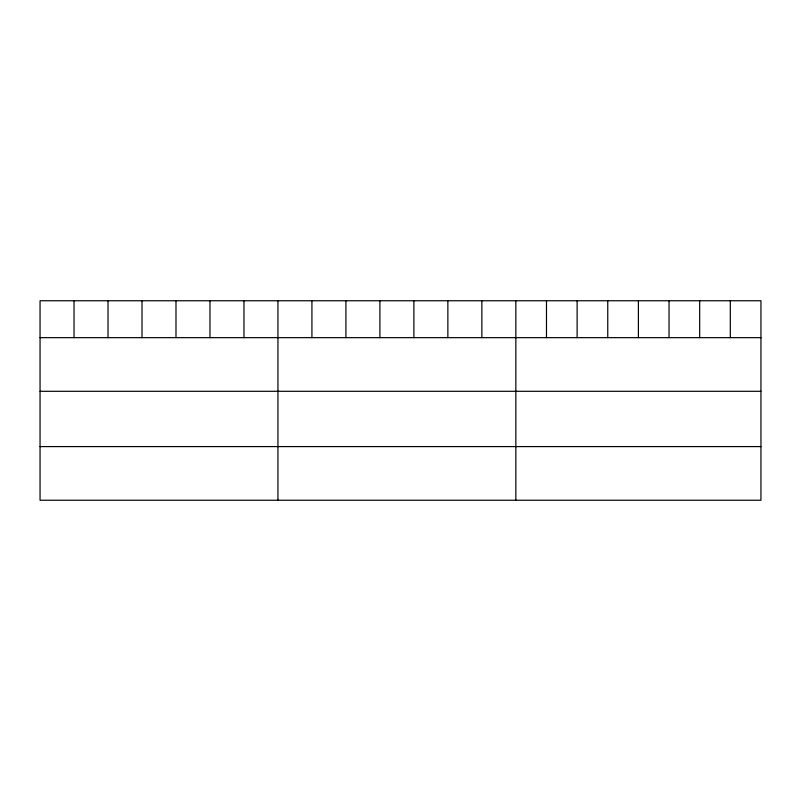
<?xml version="1.0" encoding="UTF-8"?>
<svg xmlns="http://www.w3.org/2000/svg" width="801" height="801" viewBox="0 0 801 801"><rect width="100%" height="100%" fill="white"/><g stroke="black" fill="none" stroke-linecap="round" stroke-linejoin="round"><path stroke-width="1.2" d="M760.95 337.652L760.95 500.245L40.05 500.245L40.05 300.755L760.95 300.755L760.95 337.652L40.05 337.652M40.05 391.299L760.95 391.299M40.05 446.588L760.95 446.588M730.312 300.755L730.312 337.652M699.673 300.755L699.673 337.652M669.035 300.755L669.035 337.652M638.397 300.755L638.397 337.652M607.759 300.755L607.759 337.652M577.12 300.755L577.12 337.652M546.482 300.755L546.482 337.652M515.844 300.755L515.844 500.245M481.862 300.755L481.862 337.652M447.869 300.755L447.869 337.652M413.887 300.755L413.887 337.652M379.904 300.755L379.904 337.652M345.922 300.755L345.922 337.652M311.929 300.755L311.929 337.652M277.947 300.755L277.947 500.245M243.965 300.755L243.965 337.652M209.972 300.755L209.972 337.652M175.99 300.755L175.99 337.652M142.007 300.755L142.007 337.652M108.025 300.755L108.025 337.652M74.032 300.755L74.032 337.652"/></g></svg>
